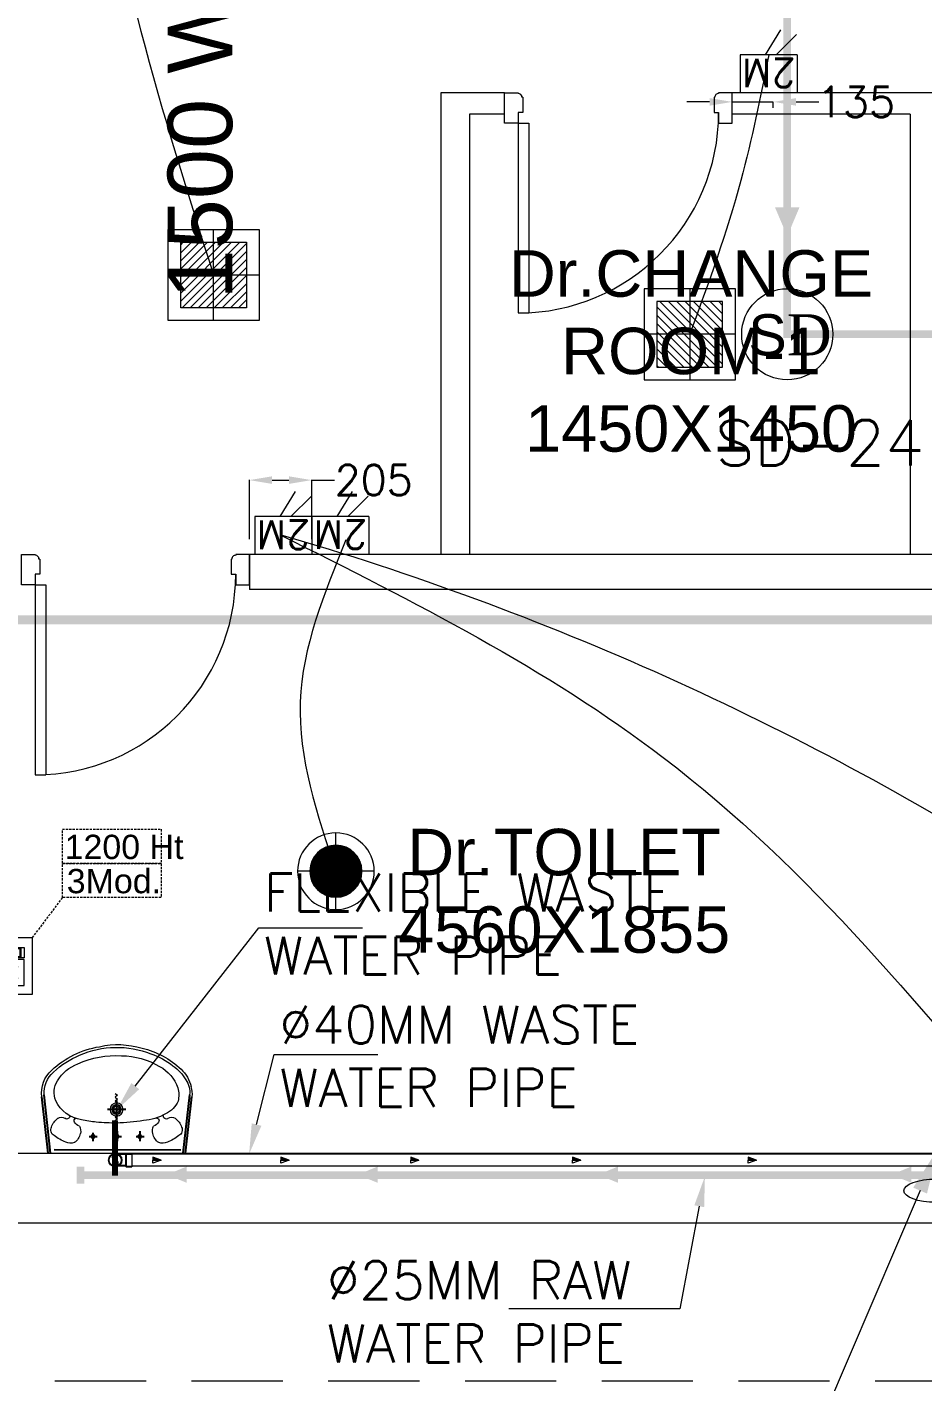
# Model space of a CAD drawing. Extents: x 3505867 to 4040009, y -660366 to -590408.
# Drawn here: x 3523697 to 3526646, y -613707 to -609247 of the extents above; entities that cross this region are included whole.
import ezdxf
from ezdxf import colors
from ezdxf.entities.mleader import LeaderData, LeaderLine
from ezdxf.enums import TextEntityAlignment as Align
from ezdxf.math import Vec2, Vec3

# ---------------------------------------------------------------- set-up
doc = ezdxf.new("R2010")
doc.units = 0
doc.header["$LTSCALE"] = 6
doc.header["$MEASUREMENT"] = 0
for name, pattern in [('1', [0]), ('CENTER2', [1.125, 0.75, -0.125, 0.125, -0.125]), ('CONTINU', [0]), ('DASHED2', [0.375, 0.25, -0.125]), ('HIDDEN', [0.375, 0.25, -0.125])]:
    doc.linetypes.add(name, pattern=pattern)
doc.layers.get('0').update_dxf_attribs({"linetype": 'CONTINUOUS', "lineweight": 0})
doc.layers.get('Defpoints').update_dxf_attribs({"linetype": 'CONTINUOUS', "lineweight": 0})
for name, color, linetype, lineweight in [('24W RAW POWER', 1, 'CONTINUOUS', 0), ('24W UPS POWER LIGHT', 5, 'CONTINUOUS', 0), ('Chajja', 7, 'CONTINUOUS', 0), ('DIM', 7, 'CONTINUOUS', 0), ('DOOR', 44, 'CONTINUOUS', 0), ('ELE- DBS', 1, 'CONTINUOUS', 0), ('ELE-1 NO 6-16A RAW POWER SOCKET', 1, 'CONTINUOUS', 0), ('ELE-12W UPS LIGHT', 3, 'CONTINUOUS', 0), ('ELE-24W EMERGENCY  LED LIGHT', 5, 'CONTINUOUS', 0), ('ELE-24W LED LIGHT', 1, 'CONTINUOUS', 0), ('ELE-2M RAW P.SB', 40, 'CONTINUOUS', 0), ('ELE-2M UPS P.SB', 3, 'CONTINUOUS', 0), ('ELE-CABLE TRAY', 31, 'CONTINUOUS', 0), ('ELE-EXHAUST FAN', 10, 'CONTINUOUS', 0), ('ELE. DB', 1, 'CONTINUOUS', 0), ('FA-BELOW SMOKE DERECTOR', 1, 'CONTINUOUS', 0), ('FA-FIRE TEXT', 7, 'CONTINUOUS', 0), ('MEP_HVAC_VRF_COPPER_PIPE', 6, 'CONTINUOUS', 0), ('PHE-SP', 1, 'CONTINUOUS', 0), ('phe-text', 1, 'CONTINUOUS', 0), ('PL- WASTE PIPE', 6, 'CONTINUOUS', 0), ('PL-RA WATER SUPPLY PIPE', 100, 'CONTINUOUS', 0), ('PL-SOFT  WATER SUPPLY PIPE', 162, 'CONTINUOUS', 0), ('PL-SOIL PIPE', 1, 'CONTINUOUS', 0), ('PL-WATER PIPING', 1, 'CONTINUOUS', 0), ('TEXT', 5, 'CONTINUOUS', 0), ('WALL', 10, 'CONTINUOUS', 0)]:
    doc.layers.add(name, color=color, linetype=linetype, lineweight=lineweight)
doc.layers.add('CFT_LOOPING', color=7, linetype='1', lineweight=0, true_color=0xd6d600)
doc.layers.add('ELE-LIGHTING WIRING', color=7, linetype='CONTINUOUS', lineweight=0, true_color=0x63d7b6)
doc.layers.add('FA-LOOPING', color=200, linetype='CONTINUOUS')
doc.styles.add('ARIAL', font='arial.ttf')
doc.styles.add('PDF Times New Roman', font='times.ttf')
doc.styles.add('ROMANS', font='romans.shx')
doc.styles.get("Standard").update_dxf_attribs({"font": 'SIMPLEX'})
doc.dimstyles.new('AEPL1', dxfattribs={"dimtxt": 100, "dimasz": 75, "dimexe": 1.25, "dimexo": 50, "dimtad": 0, "dimdec": 0, "dimtxsty": 'ROMANS', "dimcen": 2.5, "dimclrd": 7, "dimclre": 7, "dimadec": 0, "dimazin": 0, "dimtfac": 1, "dimtdec": 0, "dimtmove": 0, "dimatfit": 3, "dimfxl": 1, "dimlwd": 0, "dimlwe": 0, "dimarcsym": 0})

# ---------------------------------------------------------------- blocks, each defined once
blk = doc.blocks.new('750')
at = {"layer": 'DOOR'}
for p, q in [((-50, 705), (-47.5, 705)), ((-35, 690), (-35, 692.5)), ((-50, 45), (-47.5, 45)), ((-35, 60), (-35, 57.5)), ((50, 45), (50, 80)), ((50, 80), (675, 80)), ((50, 45), (675, 45)), ((675, 45), (675, 80))]:
    blk.add_line(p, q, dxfattribs=at)
for points in [[(15, 690), (15, 705), (50, 705), (50, 750), (-50, 750), (-50, 705)], [(-35, 690), (15, 690)], [(15, 60), (15, 45), (50, 45), (50, 0), (-50, 0), (-50, 45)], [(-35, 60), (15, 60)]]:
    blk.add_lwpolyline(points, dxfattribs=at)
for centre, start, end in [((-35, 705), 180, 270), ((-35, 45), 90, 180)]:
    blk.add_arc(centre, 12.5, start, end, dxfattribs=at)
at = {"layer": 'DOOR', "color": 145}
blk.add_arc((15, 45), 660, 0, 90, dxfattribs=at)
blk = doc.blocks.new('u46')
at = {"color": 8, "lineweight": 25}
for p, q in [((-10.2, 228.4), (174.5, 249.1)), ((-10.2, 220.4), (181.2, 241.9)), ((-0.6, -208.9), (0.6, 208.9)), ((44.2, 92.9), (44.2, 66.7)), ((56.5, 80.8), (29.2, 80.8)), ((61.7, 1.6), (29.2, 1.6)), ((44.2, 13.7), (44.2, -12.6)), ((163.2, 3), (101.8, 3)), ((133.1, -27.2), (133.1, 33.1)), ((61.7, -73.2), (29.2, -73.2)), ((44.2, -61.1), (44.2, -87.4)), ((-10.2, -216.1), (181.2, -237.6)), ((-10.2, -224.1), (174.5, -244.8))]:
    blk.add_line(p, q, dxfattribs=at)
at = {"color": 8, "extrusion": (0, 0, -1)}
for centre, major_axis, start_param, end_param in [((187.7, 150.5), (0, 99.5), -0.132539, 0.848731), ((185.8, 147.6), (0.1, 94.4), -0.049658, 0.838116), ((144.8, 128.2), (1.1, 126.1), -1.238036, -0.892193), ((65.8, 198.9), (0, 20.7), -1.101507, 0.481509), ((57.5, 163.3), (-0.3, 56.9), 0.324902, 0.965135), ((208, 103.4), (0, 109.8), -1.431017, -0.436146), ((90.3, 184.5), (0, 17.9), 0.880684, 2.260744), ((189.6, 137.7), (0, 70.9), -0.405199, 0.56573), ((153.9, 79), (-0.2, 139.7), 0.557563, 1.193786), ((57.3, 20.1), (0, 275.4), 0.806541, 1.180915), ((49.5, 13.5), (-0.1, 293.9), 0.809856, 1.41441), ((56, 154.5), (0, 34), 4.33982, 5.202657), ((64.6, 170.4), (0.3, 49.2), 3.359735, 4.09512), ((104.1, 117.8), (-0.2, 26.8), -1.278641, -0.487266), ((96.3, 135.9), (0, 7.39), -0.727724, 1.373337), ((110.3, 167.2), (-6.08, 6.08), 4.867594, 6.265028), ((110.5, 165), (5.47, 5.47), 2.097053, 3.541809), ((62.5, 153), (0, 31.9), 2.620328, 3.422401), ((387.1, 47.9), (-0.3, 296.4), -1.495794, -1.328336), ((13.1, 6.8), (0, 297.5), 1.141495, 1.637774), ((35, 2.5), (0, 302.7), 1.155365, 1.952189), ((44.2, 80.8), (0.02, 6.43), 3.139035, 9.42222), ((820.2, -1), (0.1, 732.1), -1.56667, -1.474079), ((72.5, -1.7), (-0.1, 274.2), 1.346594, 1.865175), ((44.2, 1.6), (0.08, 6.43), 3.12883, 9.412015), ((888.1, 36.7), (0.8, 800.7), 4.558159, 4.668067), ((133.1, 3), (0, 21.6), 3.141254, 9.424439), ((133.1, 3), (-0.1, 15.5), 3.145308, 9.428493), ((133.1, 3), (0, 10.9), 3.142047372431534, 9.42523267961112), ((62.5, -10.9), (0, 247.5), 1.579809, 2.112792), ((44.2, -73.2), (0.02, 6.43), 3.139035, 9.42222), ((263.1, -73.7), (0.1, 166.8), 4.181112, 4.641559), ((56.1, -13.3), (0.2, 287), 1.808981, 2.322804), ((64.6, -163.9), (0.1, 49.2), -0.960797, -0.225412), ((62.5, -146.6), (-0.1, 31.9), -0.276767, 0.525307), ((104.1, -111.4), (0.2, 26.8), 3.628858, 4.420234), ((96.6, -128.2), (-0.03, 8.55), 1.455188, 3.796569), ((124.5, -51.6), (-0.2, 200.3), 1.868215, 2.281789), ((56, -148.1), (0, 34), 4.222121, 5.084958), ((144.8, -121.8), (-0.3, 126.1), 4.027191, 4.373034), ((110.3, -160.8), (-6.08, 6.08), 4.730546, 6.12798), ((111.3, -159.3), (6.17, 6.17), 4.354779, 6.027124), ((90.3, -178.1), (0, 17.9), 0.880848, 2.260908), ((192.6, -126.1), (0, 80.1), 3.554495, 4.299548), ((163.1, -79.8), (0.2, 126), 2.054055, 2.802751), ((65.8, -192.5), (0, 20.7), 2.661884, 4.2449), ((57.5, -156.9), (0.3, 56.9), 2.176458, 2.816691), ((181.2, -107), (0, 94.7), 2.890537, 3.362984), ((187.2, -138.1), (-0.1, 106), 2.310552, 2.942572), ((171.7, -117.2), (-0.1, 123.1), 2.127435, 2.640092), ((184.7, -162.2), (-0.1, 83.2), 2.850118, 3.264751), ((188.2, -159.7), (0, 78.1), 2.562376, 3.231693)]:
    blk.add_ellipse(centre, major_axis=major_axis, ratio=1, start_param=start_param, end_param=end_param, dxfattribs=at)
blk = doc.blocks.new('CIVIL IVF')
at = {"layer": 'Chajja', "color": 8, "linetype": 'HIDDEN', "ltscale": 200}
blk.add_line((-33055, 235.2), (-10540, 235.2), dxfattribs=at)
at = {"layer": 'WALL', "color": 8, "linetype": 'ByBlock'}
for p, q in [((-18525, 4475.2), (-18735, 4475.2)), ((-18735, 4475.2), (-18735, 2955.2)), ((-18525, 4405.2), (-18525, 4475.2)), ((-17005, 4475.2), (-17775, 4475.2)), ((-17775, 4405.2), (-17775, 4475.2)), ((-18525, 4405.2), (-18640, 4405.2)), ((-18640, 4405.2), (-18640, 2955.2)), ((-17190, 4405.2), (-17775, 4405.2)), ((-17190, 4405.2), (-17190, 2955.2)), ((-15670, 2955.2), (-19365, 2955.2)), ((-19365, 2955.2), (-19365, 2840.2)), ((-15670, 2840.2), (-19365, 2840.2)), ((-20230, 985.2), (-16305, 985.2)), ((-22265, 755.2), (-16305, 755.2))]:
    blk.add_line(p, q, dxfattribs=at)
at = {"layer": 'DOOR', "color": 8, "rotation": 270}
for p in [(-18525, 4425.2), (-20115, 2905.2)]:
    blk.add_blockref('750', p, dxfattribs=at)
at = {"layer": 'WALL', "color": 8, "linetype": 'ByBlock', "rotation": 90}
blk.add_blockref('u46', (-19799, 995.4), dxfattribs=at)
at = {"layer": 'DIM', "color": 8, "style": 'ARIAL'}
blk.add_text('1500 WIDE CORRIDOR', height=212.5, rotation=90, dxfattribs=at).set_placement((-19357.7, 5403), align=Align.BOTTOM_CENTER)
at = {"layer": 'DIM', "color": 8, "char_height": 153, "width": 1198.956, "attachment_point": 5, "style": 'ARIAL'}
for s, insert in [('Dr.CHANGE\\PROOM-1\\P1450X1450', (-17911, 3624.2)), ('Dr.TOILET\\P4560X1855', (-18328.8, 1847.2))]:
    blk.add_mtext(s, dxfattribs=dict(at, insert=insert))
blk = doc.blocks.new('6-16A RAW POWER SOCKET 3M')
at = {"layer": 'ELE-1 NO 6-16A RAW POWER SOCKET', "lineweight": 0}
for p, q in [((0, 57.9), (72.3, 57.9)), ((0, 57.9), (72.3, 57.9)), ((0, 32.7), (0, 57.9)), ((0, 57.9), (0, 32.7)), ((7.9, 55.8), (64.4, 55.8)), ((7.9, 34.8), (7.9, 55.8)), ((64.4, 34.8), (7.9, 34.8)), ((61.9, 55.8), (61.9, 34.8)), ((64.4, 55.8), (64.4, 34.8)), ((72.3, 57.9), (72.3, 32.7)), ((72.3, 32.7), (0, 32.7)), ((0, 28.5), (0, -34.8)), ((72.3, 28.5), (0, 28.5)), ((72.3, -34.8), (72.3, 28.5)), ((0, -34.8), (72.3, -34.8))]:
    blk.add_line(p, q, dxfattribs=at)
blk.add_lwpolyline([(92, 82.1), (92, -57.5), (-19.7, -57.5), (-19.7, 82.1)], close=True, dxfattribs=at)
for centre, radius, start, end in [((18.3, -3.1), 4.93, 37.1584, 322.8416), ((23.3, -3.1), 3.14, 251.4031, 108.5969), ((50.3, 14.9), 4.24, 357.49, 264.7311), ((53.2, 11.6), 3.43, 194.9049, 67.3162), ((50.3, -21.2), 4.24, 95.2689, 2.51), ((53.2, -17.8), 3.43, 292.6838, 165.0951)]:
    blk.add_arc(centre, radius, start, end, dxfattribs=at)
blk = doc.blocks.new('SFDS')
at = {"layer": 'CFT_LOOPING', "color": 7, "linetype": 'DASHED2', "ltscale": 5}
blk.add_line((13824.4, 1590.6), (13725, 1458.8), dxfattribs=at)
for points in [[(13824.4, 1815.6), (14149.2, 1815.6), (14149.2, 1703.1), (13824.4, 1703.1)], [(13824.4, 1703.1), (14149.2, 1703.1), (14149.2, 1590.6), (13824.4, 1590.6)]]:
    blk.add_lwpolyline(points, close=True, dxfattribs=at)
at = {"layer": 'ELE-1 NO 6-16A RAW POWER SOCKET', "linetype": 'ByBlock', "xscale": 1.343246120226769, "yscale": 1.343246120226769, "zscale": 1.343246120226769, "rotation": 359.9999999999999}
blk.add_blockref('6-16A RAW POWER SOCKET 3M', (13601.4, 1348.6), dxfattribs=at)
at = {"layer": 'TEXT', "color": 7, "char_height": 80, "attachment_point": 1}
for s, insert, width in [('\\A1;{\\fArial|b0|i0|c0|p34;1200 Ht\\P}', (13831.8, 1797.6), 8957.987), ('\\A1;{\\fArial|b0|i0|c0|p34;3Mod.\\P}', (13838.9, 1685.1), 352.575)]:
    blk.add_mtext(s, dxfattribs=dict(at, insert=insert, width=width))
blk = doc.blocks.new('A$C0B1B3CFA')
at = {"layer": 'PHE-SP'}
h = blk.add_hatch(color=7, dxfattribs=at)
h.dxf.hatch_style = 1
h.paths.add_polyline_path([(-0.049, 0.023), (-0.049, 0), (0.012, 0)])
at = {"layer": 'PHE-SP', "color": 7}
for points in [[(-0.049, 0), (0.012, 0), (-0.049, 0.023), (-0.049, 0)], [(-0.049, 0), (0.012, 0), (-0.049, -0.023), (-0.049, 0)]]:
    blk.add_lwpolyline(points, dxfattribs=at)
blk = doc.blocks.new('Z$W@#3BD47561')
at = {"layer": 'PHE-SP', "xscale": 49.00933755098914, "yscale": 49.00933755098914, "zscale": 49.00933755098914, "rotation": 270}
blk.add_blockref('A$C0B1B3CFA', (0, 0), dxfattribs=at)
blk = doc.blocks.new('Z$W@#4AA511D8')
at = {"layer": 'phe-text', "linetype": 'ByBlock', "lineweight": -2, "ltscale": 0.5, "xscale": 0.0244727334018079, "yscale": 0.0244727334018079, "zscale": 0.0244727334018079, "rotation": 270}
blk.add_blockref('Z$W@#3BD47561', (0.015, 0), dxfattribs=at)
blk = doc.blocks.new('RISER UP 100')
at = {"color": 0, "linetype": 'Continuous'}
for p, q in [((-149, -60), (-149, 60)), ((-99, 60), (-149, 60)), ((-99, 60), (-94, 55)), ((-94, 55), (-24, 55)), ((-99, -60), (-149, -60)), ((-99, -60), (-94, -55)), ((-94, -55), (-24, -55))]:
    blk.add_line(p, q, dxfattribs=at)
at = {"color": 8, "linetype": 'Continuous', "lineweight": 0, "ltscale": 0.005}
for p, q in [((-99, 55), (-149, 55)), ((-99, -55), (-99, 55)), ((-99, 55), (-94, 50)), ((-94, -50), (-94, 50)), ((-94, 50), (-33, 50)), ((-99, -55), (-149, -55)), ((-99, -55), (-94, -50)), ((-94, -50), (-33, -50))]:
    blk.add_line(p, q, dxfattribs=at)
at = {"color": 8, "linetype": 'CENTER2', "lineweight": 0}
for p, q in [((-15, 0), (15, 0)), ((0, 15), (0, -15))]:
    blk.add_line(p, q, dxfattribs=at)
at = {"color": 0, "linetype": 'Continuous'}
blk.add_circle((0, 0), 60, dxfattribs=at)
at = {"color": 8, "linetype": 'Continuous', "lineweight": 0, "ltscale": 0.005}
blk.add_circle((0, 0), 55, dxfattribs=at)
at = {"color": 8, "linetype": 'Continuous', "lineweight": 0}
for centre, start, end in [((0, 28), 90, 270), ((0, -28), 270, 90)]:
    blk.add_arc(centre, 27.5, start, end, dxfattribs=at)
blk = doc.blocks.new('aa')
at = {"layer": 'PL- WASTE PIPE', "color": 4, "ltscale": 5}
for p, q in [((-2.73, 0.11), (-2.56, -0.11)), ((-2.56, -0.11), (-2.35, 0.11)), ((-2.35, 0.11), (-2.18, -0.11)), ((-2.18, -0.11), (-1.97, 0.11)), ((-1.97, 0.11), (-1.81, -0.11)), ((-1.81, -0.11), (-1.6, 0.11)), ((-1.6, 0.11), (-1.43, -0.11)), ((-1.43, -0.11), (-1.22, 0.11)), ((-1.22, 0.11), (-1.05, -0.11)), ((-1.05, -0.11), (-0.84, 0.11)), ((-0.84, 0.11), (-0.67, -0.11)), ((-0.67, -0.11), (-0.46, 0.11)), ((-0.46, 0.11), (-0.29, -0.11)), ((-0.29, -0.11), (-0.08, 0.11)), ((-0.08, 0.11), (0.08, -0.11)), ((0.08, -0.11), (0.29, 0.11)), ((0.29, 0.11), (0.46, -0.11)), ((0.46, -0.11), (0.67, 0.11)), ((0.67, 0.11), (0.84, -0.11)), ((0.84, -0.11), (1.05, 0.11)), ((1.05, 0.11), (1.22, -0.11)), ((1.22, -0.11), (1.43, 0.11)), ((1.43, 0.11), (1.6, -0.11)), ((1.6, -0.11), (1.81, 0.11)), ((1.81, 0.11), (1.97, -0.11)), ((1.97, -0.11), (2.18, 0.11)), ((2.18, 0.11), (2.35, -0.11)), ((2.35, -0.11), (2.56, 0.11)), ((2.56, 0.11), (2.73, -0.11)), ((2.73, -0.11), (2.94, 0.11)), ((2.94, 0.11), (3.11, -0.11)), ((3.11, -0.11), (3.32, 0.11)), ((3.32, 0.11), (3.49, -0.11)), ((3.49, -0.11), (3.7, 0.11))]:
    blk.add_line(p, q, dxfattribs=at)
blk = doc.blocks.new('2M UPS SB')
at = {"layer": 'ELE-2M UPS P.SB', "color": 3}
for p, q in [((-133.8, 160), (-69.3, 265.2)), ((-88.2, 160), (-3.4, 244.9)), ((-240, 160), (-240, 0)), ((0, 160), (-240, 160)), ((0, 160), (0, 0))]:
    blk.add_line(p, q, dxfattribs=at)
blk.add_text('2M', height=120, rotation=180, dxfattribs=at).set_placement((-6, 143))
blk = doc.blocks.new('A$C44D17E71')
at = {"layer": 'ELE-EXHAUST FAN', "color": 1}
for p, q in [((-13.3, 0.72), (-9.75, 2.1)), ((-9.75, 2.1), (-9.75, -0.48)), ((-13.3, 0.72), (-9.75, -0.48)), ((-0.97, 0.81), (-9.75, 0.81)), ((6.62, -9.32), (4.71, -9.31)), ((4.71, -9.31), (4.71, -16.8)), ((6.59, -16.81), (6.62, -9.32)), ((6.61, -12.95), (10.07, -12.97)), ((6.61, -13.55), (10.06, -13.57)), ((6.59, -16.81), (4.71, -16.8))]:
    blk.add_line(p, q, dxfattribs=at)
blk.add_ellipse((-0.97, 5.64), major_axis=(0, -4.83), ratio=0.36355, dxfattribs=at)
at = {"layer": 'ELE-EXHAUST FAN', "color": 1, "extrusion": (0, 0, -1)}
blk.add_ellipse((-0.97, -4.02), major_axis=(0, 4.83), ratio=0.36355, dxfattribs=at)
blk.add_ellipse((6.31, -13.06), major_axis=(0.02, 3.76), ratio=1, start_param=0.079283, end_param=3.06231, dxfattribs=at)
at = {"layer": 'ELE-EXHAUST FAN', "color": 1}
blk.add_open_spline([(-1.04, 0.81), (-0.79, -0.3), (3.44, 2.5), (7.59, -7.04), (-0.96, -5.98), (5.22, 0.41), (14.27, 3.09), (9.16, -9.39), (5.43, -2.53), (11.73, 0.02), (16.82, -10.79), (10.14, -10.71), (10.07, -12.97)], degree=3, knots=[0, 0, 0, 0, 6.261699, 12.352893, 15.787239, 21.858742, 28.752755, 35.678217, 39.225495, 45.354107, 53.693878, 67.421453, 67.421453, 67.421453, 67.421453], dxfattribs=at)
blk = doc.blocks.new('2M SB')
at = {"layer": 'ELE-2M RAW P.SB'}
for p, q in [((-133.8, 160), (-69.3, 265.2)), ((-88.2, 160), (-3.4, 244.9)), ((-240, 160), (-240, 0)), ((0, 160), (-240, 160)), ((0, 160), (0, 0))]:
    blk.add_line(p, q, dxfattribs=at)
blk.add_text('2M', height=120, rotation=180, dxfattribs=at).set_placement((-6, 143))
blk = doc.blocks.new('QWE')
at = {"layer": 'ELE-12W UPS LIGHT'}
h = blk.add_hatch(dxfattribs=at)
h.set_pattern_fill('ANSI31', color=8)
h.set_pattern_definition([(45, (-1135553.9097, 459369.4158), (-2.24506403, 2.24506403), [])])
edge = h.paths.add_edge_path()
edge.add_arc((0, 0), 85.7, 0, 360)
at = {"layer": 'ELE-12W UPS LIGHT', "color": 3}
for p, q in [((0, -126.1), (0, 126.1)), ((-126.1, 0), (126.1, 0))]:
    blk.add_line(p, q, dxfattribs=at)
for radius in [126.1, 85.7]:
    blk.add_circle((0, 0), radius, dxfattribs=at)
blk = doc.blocks.new('24w led light')
at = {"layer": 'ELE-24W LED LIGHT', "color": 1, "lineweight": 0}
for p, q in [((159, 159), (-160, 159)), ((-160, 159), (-160, -160)), ((-0.5, -160), (-0.5, 159)), ((159, -160), (159, 159)), ((114.5, 114.5), (-115.5, 114.5)), ((-115.5, 114.5), (-115.5, -115.5)), ((110.2, -115.5), (-115.5, 110.2)), ((114.5, -91.7), (-91.7, 114.5)), ((114.5, -63.5), (-63.5, 114.5)), ((114.5, -35.3), (-35.3, 114.5)), ((114.5, -7.1), (-7.1, 114.5)), ((114.5, 21.1), (21.1, 114.5)), ((114.5, 49.3), (49.3, 114.5)), ((114.5, 77.5), (77.5, 114.5)), ((114.5, 105.7), (105.7, 114.5)), ((114.5, -115.5), (114.5, 114.5)), ((82, -115.5), (-115.5, 82)), ((53.8, -115.5), (-115.5, 53.8)), ((25.6, -115.5), (-115.5, 25.6)), ((-160, -0.5), (159, -0.5)), ((-2.6, -115.5), (-115.5, -2.6)), ((-30.8, -115.5), (-115.5, -30.8)), ((-59, -115.5), (-115.5, -59)), ((-87.2, -115.5), (-115.5, -87.2)), ((-115.4, -115.5), (-115.5, -115.4)), ((-115.5, -115.5), (114.5, -115.5)), ((-160, -160), (159, -160))]:
    blk.add_line(p, q, dxfattribs=at)
blk = doc.blocks.new('24w led emeregency')
at = {"layer": 'ELE-24W EMERGENCY  LED LIGHT'}
h = blk.add_hatch(dxfattribs=at)
h.set_pattern_fill('ANSI31', scale=166.67, style=0)
h.paths.add_polyline_path([(-115.4, -115.4), (-115.4, 115.4), (115.4, 115.4), (115.4, -115.4)])
at = {"layer": 'ELE-24W EMERGENCY  LED LIGHT', "color": 5}
for p, q in [((0, 160), (0, -160)), ((-160, 0), (160, 0))]:
    blk.add_line(p, q, dxfattribs=at)
for points in [[(-160, -160), (-160, 160), (160, 160), (160, -160)], [(-115.4, -115.4), (-115.4, 115.4), (115.4, 115.4), (115.4, -115.4)]]:
    blk.add_lwpolyline(points, close=True, dxfattribs=at)
blk = doc.blocks.new('*D536')
at = {"layer": 'Defpoints', "color": 0, "linetype": 'ByBlock', "transparency": 16777216}
for p in [(-11515, 4475.2), (-11380, 4475.2), (-11380, 4445)]:
    blk.add_point(p, dxfattribs=at)
at = {"layer": 'ELE-CABLE TRAY', "color": 7, "linetype": 'ByBlock', "lineweight": 0, "transparency": 16777216}
for p, q in [((-11590, 4445), (-11665, 4445)), ((-11515, 4445), (-11380, 4445)), ((-11515, 4425.2), (-11515, 4443.8)), ((-11380, 4425.2), (-11380, 4443.8)), ((-11305, 4445), (-11230, 4445))]:
    blk.add_line(p, q, dxfattribs=at)
at = {"layer": 'ELE-CABLE TRAY', "color": 7, "linetype": 'ByBlock', "transparency": 16777216}
for points in [[(-11590, 4432.5), (-11590, 4457.5), (-11515, 4445)], [(-11305, 4457.5), (-11305, 4432.5), (-11380, 4445)]]:
    blk.add_solid(points, dxfattribs=at)
at = {"layer": 'ELE-CABLE TRAY', "color": 0, "linetype": 'ByBlock', "transparency": 16777216, "insert": (-11107.9, 4445), "char_height": 100, "attachment_point": 5, "style": 'ROMANS'}
blk.add_mtext('135', dxfattribs=at)
blk = doc.blocks.new('*D538')
at = {"layer": 'Defpoints', "color": 0, "linetype": 'ByBlock', "transparency": 16777216}
for p in [(-12899.7, 3200.1), (-13105, 2955.2), (-12899.7, 2955.2)]:
    blk.add_point(p, dxfattribs=at)
at = {"layer": 'ELE-CABLE TRAY', "color": 7, "linetype": 'ByBlock', "lineweight": 0, "transparency": 16777216}
for p, q in [((-13105, 3005.2), (-13105, 3201.3)), ((-13030, 3200.1), (-12974.7, 3200.1)), ((-12899.7, 3005.2), (-12899.7, 3201.3)), ((-12899.7, 3200.1), (-12824.7, 3200.1))]:
    blk.add_line(p, q, dxfattribs=at)
at = {"layer": 'ELE-CABLE TRAY', "color": 7, "linetype": 'ByBlock', "transparency": 16777216}
for points in [[(-13030, 3212.6), (-13030, 3187.6), (-13105, 3200.1)], [(-12974.7, 3187.6), (-12974.7, 3212.6), (-12899.7, 3200.1)]]:
    blk.add_solid(points, dxfattribs=at)
at = {"layer": 'ELE-CABLE TRAY', "color": 0, "linetype": 'ByBlock', "transparency": 16777216, "insert": (-12695.5, 3200.1), "char_height": 100, "attachment_point": 5, "style": 'ROMANS'}
blk.add_mtext('205', dxfattribs=at)
blk = doc.blocks.new('SMOKE DETECTOR')
at = {"layer": 'FA-BELOW SMOKE DERECTOR', "color": 7}
blk.add_circle((931028.7, -118293.9), 166, dxfattribs=at)
at = {"layer": 'FA-BELOW SMOKE DERECTOR', "insert": (930887.1, -118373), "char_height": 150, "attachment_point": 7, "style": 'PDF Times New Roman'}
blk.add_mtext('{\\fArial|b0|i0|c0|p34;S}D', dxfattribs=at)
blk = doc.blocks.new('DSFREWR')
at = {"layer": 'FA-LOOPING', "linetype": 'ByBlock', "const_width": 25}
blk.add_lwpolyline([(-15870.4, 6646.5), (-10895, 6646.5), (-10895, 6073.5), (-11334.2, 6073.5), (-11334.2, 3680.2), (-9806.8, 3680.2), (-9806.8, 4285.6), (-1870.8, 4285.6)], dxfattribs=at)
at = {"layer": 'FA-LOOPING', "color": 200, "linetype": 'CONTINU'}
blk.add_lwpolyline([(-11334.2, 4097.7, 80.4, 0, 0), (-11334.2, 4002.9, 0, 0, 0)], format="xyseb", dxfattribs=at)
at = {"layer": 'FA-BELOW SMOKE DERECTOR', "color": 6, "xscale": 0.9035551315104862, "yscale": 0.9035551315104862, "zscale": 0.9035551315104862}
blk.add_blockref('SMOKE DETECTOR', (-852569.9, 110565.2), dxfattribs=at)
at = {"layer": 'FA-FIRE TEXT', "color": 200, "linetype": 'CONTINU', "insert": (-11571.2, 3397.9), "char_height": 150, "width": 349.838, "attachment_point": 1, "style": 'ROMANS'}
blk.add_mtext('{\\C256;SD-24}', dxfattribs=at)
blk = doc.blocks.new('ETWER')
at = {"layer": 'PL- WASTE PIPE', "color": 4, "linetype": 'ByBlock', "lineweight": 0, "ltscale": 5}
for p, q in [((16900, 746.7), (14052.5, 746.7)), ((16900, 706.7), (14052.5, 706.7))]:
    blk.add_line(p, q, dxfattribs=at)
at = {"layer": 'PL-SOFT  WATER SUPPLY PIPE', "color": 5, "const_width": 20}
blk.add_lwpolyline([(13997.7, 857.7), (13997.7, 675.3)], dxfattribs=at)
at = {"layer": 'PL-SOFT  WATER SUPPLY PIPE', "color": 3, "const_width": 25}
for points in [[(13884.2, 648.7), (13884.2, 705.2)], [(17229.1, 498.2), (17229.1, 676.9), (13884.2, 676.9)]]:
    blk.add_lwpolyline(points, dxfattribs=at)
at = {"layer": 'PL-WATER PIPING', "color": 61}
for points in [[(14233.5, 678.7, 53.3, 0, 0), (14168.7, 678.7, 0, 0, 0)], [(14862.1, 678.7, 53.3, 0, 0), (14797.3, 678.7, 0, 0, 0)], [(15653.3, 678.7, 53.3, 0, 0), (15588.5, 678.7, 0, 0, 0)], [(16619, 678.7, 53.3, 0, 0), (16554.2, 678.7, 0, 0, 0)]]:
    blk.add_lwpolyline(points, format="xyseb", dxfattribs=at)
at = {"layer": 'PL- WASTE PIPE', "linetype": 'ByBlock', "xscale": -34.18592693661901, "yscale": 34.18592693661901, "zscale": 34.18592693661901, "rotation": 89.9999999999999}
blk.add_blockref('aa', (14002.2, 853.1), dxfattribs=at)
at = {"layer": 'PL- WASTE PIPE', "color": 4, "linetype": 'ByBlock', "ltscale": 5, "xscale": 0.3637807491883915, "yscale": 0.3637807491883915, "zscale": 0.3637807487565851, "rotation": 179.9916092639283}
blk.add_blockref('RISER UP 100', (13998.5, 726.7), dxfattribs=at)
at = {"layer": 'PL-SOIL PIPE', "color": 1, "linetype": 'Continuous', "xscale": 368.8935589147083, "yscale": 368.8935589147083, "zscale": 368.8935589147083, "rotation": 180.0000000001115}
for p in [(14149.5, 726.7), (14570.8, 726.7), (14998.6, 726.7), (15531.6, 726.7), (16109.4, 726.7)]:
    blk.add_blockref('Z$W@#4AA511D8', p, dxfattribs=at)
at = {"layer": 'PL- WASTE PIPE', "color": 4, "linetype": 'ByBlock', "lineweight": 0, "ltscale": 5, "char_height": 125, "attachment_point": 1, "style": 'ROMANS'}
for s, insert, width in [('FLEXIBLE WASTE WATER PIPE', (14488.4, 1670.5), 1524.025), ('%%c40MM WASTE WATER PIPE', (14539.2, 1235), 1332.591)]:
    blk.add_mtext(s, dxfattribs=dict(at, insert=insert, width=width))
at = {"layer": 'PL-RA WATER SUPPLY PIPE', "lineweight": 0, "ltscale": 0.01, "insert": (14695.6, 393.7), "char_height": 125, "width": 1332.591, "attachment_point": 1, "style": 'ROMANS'}
blk.add_mtext('%%c25MM RAW WATER PIPE', dxfattribs=at)
at = {"layer": 'PL- WASTE PIPE', "color": 4, "linetype": 'ByBlock', "lineweight": 0, "ltscale": 5}
ml = blk.add_multileader_mtext('Standard', dxfattribs=at)
ml.set_content(' ', color=4)
ml.set_leader_properties()
ml.build(insert=Vec2(0, 0))
ml.multileader.update_dxf_attribs({"text_right_attachment_type": 6, "dogleg_length": 341.6, "arrow_head_size": 100})
ctx = ml.context
ctx.base_point, ctx.char_height, ctx.arrow_head_size, ctx.landing_gap_size, ctx.plane_origin = Vec3(14812.6, 1491.1), 100, 100, 50, Vec3(13817.5, 1491.1)
ctx.right_attachment = 6
notes = []
notes.append((ctx, [(0, (1, 1, 0), (14471, 1491.1), (1, 0), 341.6, [(0, [(14003, 891.3)], 0, [])])]))
ctx.mtext.insert, ctx.mtext.flow_direction = Vec3(14862.6, 1551.1), 5
ml = blk.add_multileader_mtext('Standard', dxfattribs=at)
ml.set_content(' ', color=4)
ml.set_leader_properties()
ml.build(insert=Vec2(0, 0))
ml.multileader.update_dxf_attribs({"text_right_attachment_type": 6, "dogleg_length": 341.6, "arrow_head_size": 100})
ctx = ml.context
ctx.base_point, ctx.char_height, ctx.arrow_head_size, ctx.landing_gap_size, ctx.plane_origin = Vec3(14863.4, 1073.8), 100, 100, 50, Vec3(13868.3, 1073.8)
ctx.right_attachment = 6
notes.append((ctx, [(0, (1, 1, 0), (14521.8, 1073.8), (1, 0), 341.6, [(0, [(14439.3, 746.7)], 0, [])])]))
ctx.mtext.insert, ctx.mtext.flow_direction = Vec3(14913.4, 1133.8), 5
at = {"layer": 'PL-RA WATER SUPPLY PIPE', "ltscale": 0.01}
ml = blk.add_multileader_mtext('Standard', dxfattribs=at)
ml.set_content(' ', color=256)
ml.set_leader_properties()
ml.build(insert=Vec2(0, 0))
ml.multileader.update_dxf_attribs({"text_right_attachment_type": 6, "dogleg_length": 481.5, "arrow_head_size": 100})
ctx = ml.context
ctx.base_point, ctx.char_height, ctx.arrow_head_size, ctx.landing_gap_size, ctx.plane_origin, ctx.plane_x_axis = Vec3(15275.5, 297.4), 100, 100, 50, Vec3(16510.6, 237.4), Vec3(-1, 0)
ctx.right_attachment = 6
notes.append((ctx, [(0, (1, 1, 0), (15857, 237.4), (-1, 0), 481.5, [(0, [(15939.8, 673.1)], 0, [])])]))
ctx.mtext.insert, ctx.mtext.flow_direction = Vec3(15325.5, 357.4), 5
at = {"layer": 'PL-SOFT  WATER SUPPLY PIPE', "color": 5}
ml = blk.add_multileader_mtext('Standard', dxfattribs=at)
ml.set_content('', color=5)
ml.set_leader_properties()
ml.build(insert=Vec2(0, 0))
ml.multileader.update_dxf_attribs({"text_right_attachment_type": 6, "dogleg_length": 418.4, "arrow_head_size": 150})
ctx = ml.context
ctx.base_point, ctx.arrow_head_size, ctx.plane_origin = Vec3(15868.9, -208.3), 150, Vec3(16288.9, -208.3)
ctx.right_attachment, ctx.text_align_type = 6, 2
notes.append((ctx, [(0, (1, 1, 0), (16291.3, -208.3), (-1, 0), 418.4, [(0, [(16707.2, 764.3)], 0, [])])]))
ctx.mtext.insert, ctx.mtext.rotation, ctx.mtext.width, ctx.mtext.alignment = Vec3(15870.9, -208.3), 6.283185, 248.491, 3
for ctx, leaders in notes:
    for number, flags, end, landing, length, lines in leaders:
        leader = LeaderData()
        leader.index, (leader.has_last_leader_line, leader.has_dogleg_vector, leader.attachment_direction) = number, flags
        leader.last_leader_point, leader.dogleg_vector, leader.dogleg_length = Vec3(end), Vec3(landing), length
        for number, points, colour, breaks in lines:
            line = LeaderLine()
            line.index, line.vertices, line.color, line.breaks = number, Vec3.list(points), colors.encode_raw_color(colour), breaks
            leader.lines.append(line)
        ctx.leaders.append(leader)
blk = doc.blocks.new('WETRWER')
at = {"layer": 'ELE-LIGHTING WIRING', "linetype": 'ByBlock'}
blk.add_arc((-15722.9, -6321), 9729.2, 57.81082, 73.76716, dxfattribs=at)
for points in [[(-9535, 8125.1), (-12150.2, 7989.6), (-13196.8, 7518.5), (-13628.2, 5535.9), (-13223, 3875.6)], [(-13003.2, 3020.2), (-11742.5, 2287.4), (-10477.6, 960.2)]]:
    blk.add_spline(points, degree=3, dxfattribs=at)
at = {"layer": 'ELE-LIGHTING WIRING', "color": 254, "linetype": 'ByBlock'}
for points in [[(-11395.2, 4600.2), (-11486.8, 4186.3), (-11655, 3680.2)], [(-12787.1, 3003.9), (-12937.5, 2470.3), (-12820, 1912.7)]]:
    blk.add_spline(points, degree=3, dxfattribs=at)
at = {"layer": '24W RAW POWER', "lineweight": 9, "xscale": -0.9404388715045132, "yscale": 0.9404388715045132, "zscale": 0.9404388715045132}
blk.add_blockref('24w led light', (-13223, 3875.6), dxfattribs=at)
at = {"layer": '24W UPS POWER LIGHT', "lineweight": 9, "xscale": -0.9375000000222322, "yscale": 0.9375000000222322, "zscale": 0.9375000000222322}
blk.add_blockref('24w led emeregency', (-11655, 3680.2), dxfattribs=at)
at = {"layer": 'ELE-12W UPS LIGHT', "linetype": 'ByBlock', "xscale": -1}
blk.add_blockref('QWE', (-12820, 1912.7), dxfattribs=at)
at = {"layer": 'ELE-2M RAW P.SB', "color": 6, "xscale": 0.7812500000005363, "yscale": 0.7812500000005363, "zscale": 0.7812500000005363, "rotation": 359.9999999999998}
blk.add_blockref('2M SB', (-12899.1, 2955.2), dxfattribs=at)
at = {"layer": 'ELE-2M UPS P.SB', "color": 6, "xscale": 0.7812500000005363, "yscale": 0.7812500000005363, "zscale": 0.7812500000005363}
for p, rotation in [((-11301.5, 4475.2), 359.9999999999998), ((-12711.6, 2955.6), 359.9999999999999)]:
    blk.add_blockref('2M UPS SB', p, dxfattribs=dict(at, rotation=rotation))
at = {"layer": 'ELE-EXHAUST FAN', "xscale": 21.82094173196808, "yscale": 21.82094173196808, "zscale": 21.82094173196808, "rotation": 90.00000000000001}
blk.add_blockref('A$C44D17E71', (-10721.9, 882.4), dxfattribs=at)
at = {"layer": 'ELE-CABLE TRAY', "color": 0, "linetype": 'ByBlock'}
for base, p1, p2, picture, middle in [((-11380, 4445), (-11515, 4475.2), (-11380, 4475.2), '*D536', (-11107.9, 4445)), ((-12899.7, 3200.1), (-13105, 2955.2), (-12899.7, 2955.2), '*D538', (-12695.5, 3200.1))]:
    dim = blk.add_linear_dim(base=base, p1=p1, p2=p2, dimstyle='AEPL1', dxfattribs=at)
    dim.commit()
    dim.dimension.update_dxf_attribs({"geometry": picture, "text_midpoint": middle})

msp = doc.modelspace()

# ---------------------------------------------------------------- linework, layer by layer
at = {"layer": 'MEP_HVAC_VRF_COPPER_PIPE', "color": 6, "linetype": 'ByBlock', "const_width": 30, "elevation": -50615.4}
msp.add_lwpolyline([(3531009.2, -611197.9), (3523123.2, -611197.9)], dxfattribs=at)

# ---------------------------------------------------------------- block references
at = {"linetype": 'ByBlock'}
msp.add_blockref('CIVIL IVF', (3543794, -613938.4), dxfattribs=at)
at = {"layer": 'ELE- DBS', "color": 0, "linetype": 'ByBlock'}
msp.add_blockref('SFDS', (3509989, -613703.2), dxfattribs=at)
at = {"layer": 'ELE. DB', "color": 0, "linetype": 'ByBlock'}
msp.add_blockref('WETRWER', (3537534, -613938.4), dxfattribs=at)
at = {"layer": 'FA-LOOPING', "color": 0, "linetype": 'ByBlock'}
msp.add_blockref('DSFREWR', (3537534, -613938.4), dxfattribs=at)
at = {"layer": 'PHE-SP', "color": 0, "linetype": 'ByBlock'}
msp.add_blockref('ETWER', (3509989, -613703.2), dxfattribs=at)

doc.saveas('drawing.dxf')
